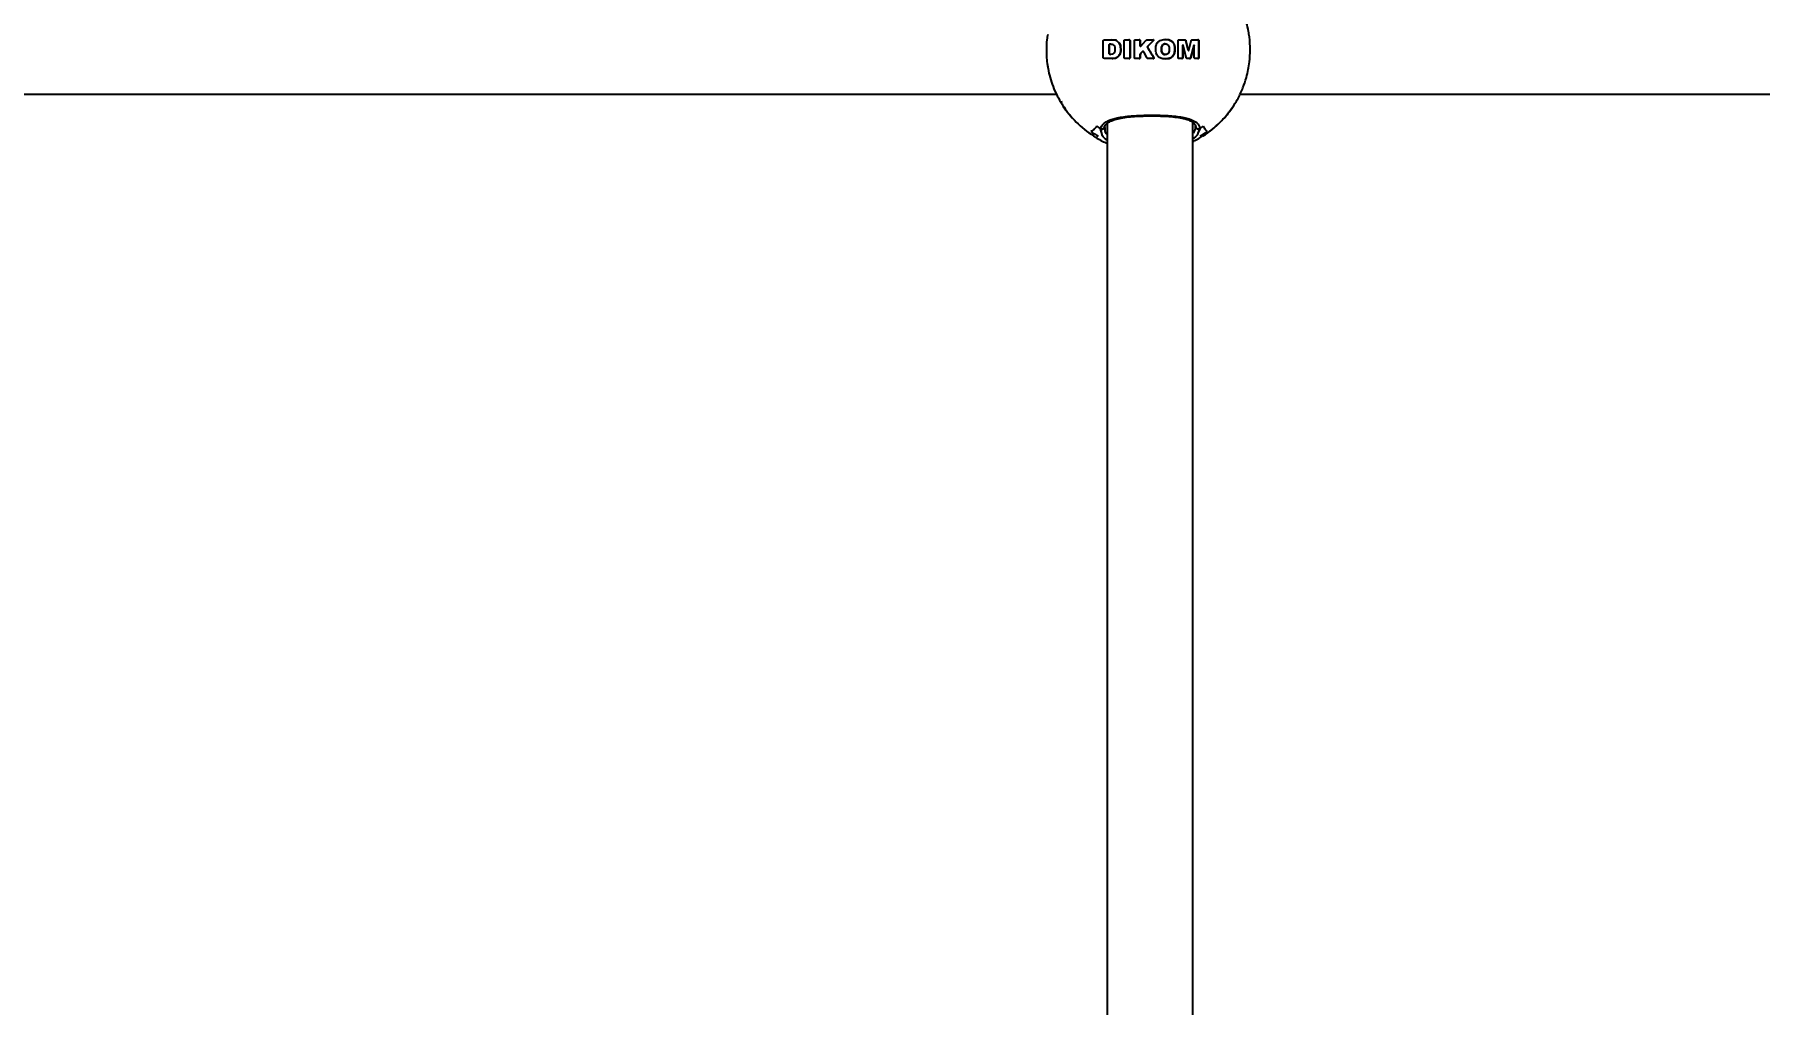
# Model space of a CAD drawing. Header units: millimetres. Extents: x -3650 to 2858, y -2899 to 2376.
# Drawn here: x -303.7 to 18, y 248.1 to 428.9 of the extents above; entities that cross this region are included whole.
import ezdxf

# ---------------------------------------------------------------- set-up
doc = ezdxf.new("R2010")
doc.units = ezdxf.units.MM
doc.layers.add('DIKOM_ОБЪЕКТ', color=7, linetype='Continuous')
doc.layers.add('DIKOM_РАЗМЕР_ЗОНА', color=7, linetype='Continuous')
doc.styles.add('style1', font='arial.ttf', dxfattribs={"width": 0.8})
doc.dimstyles.new('1-50', dxfattribs={"dimtxt": 300, "dimasz": 200, "dimexe": 100, "dimexo": 0, "dimgap": 100, "dimtad": 1, "dimdec": 0, "dimtxsty": 'style1', "dimcen": 0, "dimclrd": 7, "dimclre": 7, "dimadec": 1, "dimazin": 2, "dimtfac": 1, "dimtdec": 0, "dimtmove": 0, "dimatfit": 3, "dimfxl": 0, "dimlwd": 25, "dimlwe": 18, "dimarcsym": 0})

# ---------------------------------------------------------------- blocks, each defined once
blk = doc.blocks.new('*D1')
at = {"layer": 'Defpoints', "color": 0, "transparency": 16777216}
for p in [(-3199.48, 2375.76), (417.74, 2375.76), (57.96, -2124.24)]:
    blk.add_point(p, dxfattribs=at)
at = {"layer": 'DIKOM_РАЗМЕР_ЗОНА', "color": 7, "lineweight": 18, "transparency": 16777216}
for p, q in [((417.74, 2375.76), (-3299.48, 2375.76)), ((57.96, -2124.24), (-3299.48, -2124.24))]:
    blk.add_line(p, q, dxfattribs=at)
at = {"layer": 'DIKOM_РАЗМЕР_ЗОНА', "color": 7, "lineweight": 25, "transparency": 16777216}
blk.add_line((-3199.48, -1924.24), (-3199.48, 2175.76), dxfattribs=at)
at = {"layer": 'DIKOM_РАЗМЕР_ЗОНА', "color": 7, "transparency": 16777216}
for points in [[(-3232.81, 2175.76), (-3166.14, 2175.76), (-3199.48, 2375.76)], [(-3232.81, -1924.24), (-3166.14, -1924.24), (-3199.48, -2124.24)]]:
    blk.add_solid(points, dxfattribs=at)
at = {"layer": 'DIKOM_РАЗМЕР_ЗОНА', "color": 0, "transparency": 16777216, "insert": (-3452.65, 125.76), "char_height": 300, "attachment_point": 5, "rotation": 90, "style": 'style1'}
blk.add_mtext('4500', dxfattribs=at)

msp = doc.modelspace()

# ---------------------------------------------------------------- linework, layer by layer
at = {"layer": 'DIKOM_ОБЪЕКТ'}
for p, q in [((-104.41, 427.78), (-104.31, 427.89)), ((-104.31, 427.89), (-104.2, 427.93)), ((-104.2, 427.93), (-104.11, 427.93)), ((-104.11, 427.93), (-102.77, 427.93)), ((-102.77, 427.93), (-102.06, 427.83)), ((-102.06, 427.83), (-102.77, 427.93)), ((-102.06, 427.83), (-101.91, 427.77)), ((-101.91, 427.77), (-102.06, 427.83)), ((-102.06, 427.83), (-102.06, 427.83)), ((-101.91, 427.77), (-101.39, 427.31)), ((-101.4, 427.31), (-101.91, 427.77)), ((-101.91, 427.77), (-101.91, 427.77)), ((-100.29, 427.93), (-99.59, 427.93)), ((-98.39, 427.93), (-97.7, 427.93)), ((-97.36, 426.76), (-96.48, 427.78)), ((-96.15, 427.93), (-95.11, 427.93)), ((-96.06, 426.75), (-95.05, 427.79)), ((-95.05, 427.79), (-96.05, 426.75)), ((-95.05, 427.79), (-95.05, 427.79)), ((-92.14, 427.91), (-92.81, 427.95)), ((-92.14, 427.91), (-92.14, 427.91)), ((-90.24, 427.93), (-89.23, 427.93)), ((-88.54, 425.98), (-88.99, 427.74)), ((-88.98, 427.74), (-88.53, 425.98)), ((-88.44, 425.98), (-88, 427.74)), ((-87.75, 427.93), (-86.75, 427.93)), ((-104.41, 424.61), (-104.41, 427.73)), ((-104.4, 424.56), (-104.41, 424.61)), ((-103.3, 426.94), (-103.3, 425.41)), ((-103.3, 425.41), (-103.3, 426.94)), ((-103.3, 426.94), (-103.3, 426.94)), ((-103.3, 425.41), (-103.3, 425.41)), ((-103.07, 425.21), (-103.07, 425.21)), ((-103.06, 427.14), (-103.06, 427.14)), ((-103.05, 427.14), (-102.87, 427.13)), ((-102.67, 425.24), (-103.05, 425.21)), ((-103.04, 427.14), (-103.04, 427.14)), ((-103.04, 425.21), (-103.04, 425.21)), ((-102.46, 426.98), (-102.37, 426.87)), ((-101.2, 426.87), (-101.4, 427.31)), ((-101.4, 427.31), (-101.39, 427.31)), ((-101.39, 427.31), (-101.2, 426.87)), ((-101.25, 425.31), (-101.12, 425.89)), ((-101.25, 425.31), (-101.24, 425.31)), ((-101.12, 425.89), (-101.24, 425.31)), ((-101.2, 426.87), (-101.12, 425.89)), ((-101.12, 425.89), (-101.2, 426.87)), ((-101.2, 426.87), (-101.2, 426.87)), ((-101.12, 425.89), (-101.12, 425.89)), ((-100.49, 424.61), (-100.49, 427.73)), ((-99.39, 427.73), (-99.39, 424.61)), ((-99.39, 424.61), (-99.39, 427.73)), ((-99.39, 427.73), (-99.39, 427.73)), ((-99.39, 424.61), (-99.39, 424.61)), ((-98.59, 424.61), (-98.59, 427.74)), ((-97.5, 427.73), (-97.5, 426.8)), ((-97.5, 426.8), (-97.5, 427.73)), ((-97.5, 427.73), (-97.5, 427.73)), ((-97.5, 426.8), (-97.5, 426.8)), ((-97.5, 425.07), (-97.5, 424.61)), ((-97.5, 424.61), (-97.5, 425.07)), ((-97.5, 425.07), (-97.5, 425.07)), ((-97.5, 424.61), (-97.5, 424.61)), ((-97.43, 426.73), (-97.42, 426.73)), ((-97.07, 425.71), (-97.36, 425.41)), ((-97.36, 425.41), (-97.07, 425.71)), ((-97.36, 425.41), (-97.36, 425.41)), ((-97.07, 425.71), (-97.07, 425.71)), ((-96.97, 425.76), (-96.97, 425.76)), ((-96.28, 424.59), (-96.84, 425.68)), ((-96.09, 426.44), (-96.09, 426.44)), ((-96.06, 426.75), (-96.05, 426.75)), ((-94.96, 424.58), (-94.96, 424.58)), ((-93.52, 426.53), (-93.52, 425.81)), ((-93.52, 426.53), (-93.52, 426.53)), ((-93.52, 425.81), (-93.52, 426.53)), ((-93.52, 425.81), (-93.4, 425.46)), ((-93.52, 425.81), (-93.52, 425.81)), ((-93.39, 425.46), (-93.52, 425.81)), ((-93.4, 425.46), (-93.39, 425.46)), ((-93.35, 426.94), (-93.35, 426.94)), ((-93.08, 427.13), (-93.08, 427.13)), ((-92.84, 425.16), (-92.83, 425.16)), ((-92.82, 427.18), (-92.82, 427.18)), ((-92.11, 425.81), (-92.23, 425.45)), ((-92.1, 426.45), (-92.11, 425.81)), ((-91.13, 425.4), (-91.12, 425.4)), ((-91.1, 426.87), (-91.1, 426.87)), ((-90.44, 424.61), (-90.44, 427.73)), ((-89.57, 424.61), (-89.57, 426.9)), ((-89.57, 426.9), (-89.56, 426.9)), ((-89.57, 424.61), (-89.56, 424.61)), ((-89.56, 426.9), (-89.56, 424.61)), ((-89.54, 426.92), (-89.54, 426.92)), ((-88.94, 424.61), (-89.51, 426.9)), ((-88.54, 425.98), (-88.53, 425.98)), ((-88.49, 425.95), (-88.49, 425.95)), ((-87.47, 426.9), (-88.05, 424.61)), ((-88.05, 424.61), (-87.47, 426.9)), ((-88.05, 424.61), (-88.05, 424.61)), ((-87.47, 426.9), (-87.47, 426.9)), ((-87.44, 426.92), (-87.45, 426.92)), ((-87.42, 424.61), (-87.42, 426.9)), ((-86.56, 427.73), (-86.55, 424.61)), ((-86.56, 424.61), (-86.56, 427.73)), ((-86.56, 427.73), (-86.56, 427.73)), ((-86.56, 424.61), (-86.55, 424.61)), ((-104.19, 424.42), (-104.32, 424.47)), ((-104.11, 424.41), (-104.19, 424.42)), ((-102.76, 424.41), (-104.11, 424.41)), ((-102.63, 424.42), (-102.76, 424.41)), ((-102.75, 424.41), (-102.63, 424.42)), ((-102.1, 424.51), (-102.63, 424.42)), ((-102.63, 424.42), (-102.11, 424.51)), ((-102.63, 424.42), (-102.63, 424.42)), ((-102.11, 424.51), (-102.1, 424.51)), ((-99.59, 424.41), (-100.29, 424.41)), ((-97.7, 424.41), (-98.39, 424.41)), ((-95.05, 424.41), (-95.99, 424.41)), ((-92.8, 424.35), (-92.13, 424.44)), ((-92.13, 424.44), (-92.13, 424.44)), ((-89.76, 424.41), (-90.24, 424.41)), ((-88.29, 424.41), (-88.69, 424.41)), ((-86.75, 424.41), (-87.23, 424.41)), ((-378.92, 417.76), (-113.11, 417.76)), ((-112.23, 416.52), (-112.15, 416.26)), ((-112.04, 415.93), (-111.99, 415.77)), ((-78.92, 417.76), (186.89, 417.76)), ((-103.67, 412.34), (-103.67, 139.7)), ((-87.67, 139.51), (-87.67, 412.53)), ((-87.2, 411.73), (-87.17, 411.82)), ((-104.61, 410.25), (-104.89, 411.34)), ((-104.09, 411.56), (-104.07, 411.48)), ((-86.41, 411.34), (-86.73, 410.53)), ((-85.84, 410.01), (-86.35, 409.94)), ((-85.76, 410.3), (-85.76, 410.02))]:
    msp.add_line(p, q, dxfattribs=at)
for centre, radius, start, end in [((-95.99, 426.01), 18.99, 212.6297, 237.3346), ((-96.01, 426.01), 19, 302.6665, 327.3691), ((-95.72, 425.9), 17.2, 234.9338, 237.7835), ((-95.62, 425.95), 17.27, 302.2172, 305.0567), ((-95.83, 426.02), 18.67, 234.3734, 239.4081), ((-95.85, 426.02), 18.67, 300.5919, 305.6266)]:
    msp.add_arc(centre, radius, start, end, dxfattribs=at)
for points, knots in [([(-76.99, 426.02), (-77.02, 426.85), (-77.07, 428.01), (-77.34, 429.72), (-77.68, 431.18), (-78.24, 432.88), (-79.01, 434.61), (-80, 436.34), (-81.21, 438.02), (-82.65, 439.6), (-84.19, 440.97), (-85.31, 441.71), (-85.83, 442.04)], [0, 0, 0, 0, 0.129772, 0.183155, 0.271804, 0.364324, 0.464037, 0.568646, 0.677257, 0.789171, 0.9039, 1, 1, 1, 1]), ([(-114.73, 428.9), (-114.8, 428.58), (-114.99, 427.69), (-115.02, 425.7), (-114.97, 423.92), (-114.75, 422.99), (-114.73, 422.89)], [0, 0, 0, 0, 0.172979, 0.481715, 0.944279, 1, 1, 1, 1]), ([(-104.41, 427.73), (-104.41, 427.74), (-104.41, 427.76), (-104.41, 427.78), (-104.41, 427.78)], [0, 0, 0, 0, 0.53906, 1, 1, 1, 1]), ([(-100.49, 427.73), (-100.49, 427.76), (-100.48, 427.8), (-100.45, 427.86), (-100.4, 427.9), (-100.34, 427.93), (-100.3, 427.93), (-100.29, 427.93)], [0, 0, 0, 0, 0.210776, 0.421561, 0.633126, 0.85426, 1, 1, 1, 1]), ([(-99.39, 427.73), (-99.4, 427.76), (-99.4, 427.8), (-99.44, 427.86), (-99.5, 427.91), (-99.55, 427.93), (-99.59, 427.93), (-99.6, 427.93)], [0, 0, 0, 0, 0.219705, 0.438921, 0.666664, 0.903883, 1, 1, 1, 1]), ([(-99.59, 427.93), (-99.57, 427.93), (-99.52, 427.92), (-99.45, 427.88), (-99.41, 427.82), (-99.39, 427.77), (-99.39, 427.74), (-99.39, 427.73)], [0, 0, 0, 0, 0.241044, 0.482001, 0.721992, 0.953804, 1, 1, 1, 1]), ([(-98.59, 427.74), (-98.59, 427.76), (-98.59, 427.8), (-98.55, 427.86), (-98.51, 427.9), (-98.45, 427.93), (-98.41, 427.93), (-98.39, 427.93)], [0, 0, 0, 0, 0.207845, 0.416015, 0.622503, 0.831097, 1, 1, 1, 1]), ([(-97.7, 427.93), (-97.68, 427.93), (-97.63, 427.92), (-97.57, 427.89), (-97.52, 427.83), (-97.5, 427.78), (-97.5, 427.74), (-97.5, 427.73)], [0, 0, 0, 0, 0.229005, 0.457636, 0.687911, 0.916889, 1, 1, 1, 1]), ([(-97.5, 427.73), (-97.51, 427.76), (-97.51, 427.8), (-97.55, 427.87), (-97.61, 427.91), (-97.66, 427.93), (-97.69, 427.93), (-97.7, 427.93)], [0, 0, 0, 0, 0.224388, 0.448663, 0.676062, 0.906253, 1, 1, 1, 1]), ([(-96.48, 427.78), (-96.44, 427.82), (-96.36, 427.89), (-96.24, 427.93), (-96.17, 427.93), (-96.15, 427.93)], [0, 0, 0, 0, 0.427552, 0.855209, 1, 1, 1, 1]), ([(-95.11, 427.93), (-95.1, 427.93), (-95.08, 427.93), (-95.06, 427.91), (-95.04, 427.89), (-95.03, 427.86), (-95.02, 427.84), (-95.03, 427.81), (-95.04, 427.8), (-95.05, 427.79)], [0, 0, 0, 0, 0.146997, 0.294031, 0.441242, 0.590395, 0.739898, 0.889964, 1, 1, 1, 1]), ([(-95.05, 427.79), (-95.05, 427.8), (-95.03, 427.81), (-95.03, 427.84), (-95.03, 427.87), (-95.04, 427.9), (-95.07, 427.92), (-95.09, 427.93), (-95.11, 427.93), (-95.11, 427.93)], [0, 0, 0, 0, 0.149515, 0.298533, 0.448889, 0.598608, 0.74778, 0.896323, 1, 1, 1, 1]), ([(-94.54, 426.85), (-94.48, 427.02), (-94.35, 427.34), (-94, 427.69), (-93.72, 427.82), (-93.58, 427.88)], [0, 0, 0, 0, 0.356973, 0.695153, 1, 1, 1, 1]), ([(-93.58, 427.88), (-93.27, 427.94), (-92.78, 428.03), (-92.31, 427.94), (-92.14, 427.91)], [0, 0, 0, 0, 0.646386, 1, 1, 1, 1]), ([(-92.14, 427.91), (-91.98, 427.84), (-91.66, 427.72), (-91.29, 427.34), (-91.16, 427.03), (-91.1, 426.87)], [0, 0, 0, 0, 0.338161, 0.676383, 1, 1, 1, 1]), ([(-91.1, 426.87), (-91.16, 427.03), (-91.29, 427.35), (-91.67, 427.72), (-91.98, 427.84), (-92.14, 427.91)], [0, 0, 0, 0, 0.330527, 0.660922, 1, 1, 1, 1]), ([(-90.44, 427.73), (-90.44, 427.76), (-90.44, 427.8), (-90.41, 427.85), (-90.37, 427.9), (-90.31, 427.93), (-90.27, 427.93), (-90.24, 427.93)], [0, 0, 0, 0, 0.191176, 0.38157, 0.580641, 0.791035, 1, 1, 1, 1]), ([(-89.23, 427.93), (-89.2, 427.93), (-89.14, 427.92), (-89.06, 427.87), (-89, 427.81), (-88.99, 427.76), (-88.98, 427.74)], [0, 0, 0, 0, 0.285038, 0.570439, 0.836465, 1, 1, 1, 1]), ([(-88, 427.74), (-87.98, 427.77), (-87.96, 427.83), (-87.88, 427.9), (-87.81, 427.93), (-87.76, 427.93), (-87.75, 427.93)], [0, 0, 0, 0, 0.289859, 0.578577, 0.898361, 1, 1, 1, 1]), ([(-86.56, 427.73), (-86.56, 427.75), (-86.57, 427.79), (-86.6, 427.85), (-86.64, 427.89), (-86.69, 427.92), (-86.73, 427.93), (-86.76, 427.93)], [0, 0, 0, 0, 0.180151, 0.36025, 0.545131, 0.754411, 1, 1, 1, 1]), ([(-86.75, 427.93), (-86.72, 427.93), (-86.67, 427.92), (-86.61, 427.87), (-86.57, 427.81), (-86.56, 427.76), (-86.56, 427.74), (-86.56, 427.73)], [0, 0, 0, 0, 0.322334, 0.547404, 0.773833, 0.968939, 1, 1, 1, 1]), ([(-104.32, 424.47), (-104.34, 424.48), (-104.37, 424.51), (-104.39, 424.55), (-104.4, 424.56)], [0, 0, 0, 0, 0.555744, 1, 1, 1, 1]), ([(-103.05, 427.14), (-103.09, 427.13), (-103.16, 427.13), (-103.23, 427.08), (-103.28, 427.01), (-103.3, 426.96), (-103.3, 426.94)], [0, 0, 0, 0, 0.323726, 0.603365, 0.807276, 1, 1, 1, 1]), ([(-103.3, 426.94), (-103.29, 426.96), (-103.28, 427.01), (-103.24, 427.07), (-103.18, 427.11), (-103.11, 427.14), (-103.07, 427.14), (-103.05, 427.14)], [0, 0, 0, 0, 0.193594, 0.386613, 0.591789, 0.825359, 1, 1, 1, 1]), ([(-103.3, 425.41), (-103.3, 425.39), (-103.29, 425.34), (-103.25, 425.28), (-103.19, 425.24), (-103.13, 425.21), (-103.09, 425.21), (-103.07, 425.21)], [0, 0, 0, 0, 0.194862, 0.389581, 0.596342, 0.83217, 1, 1, 1, 1]), ([(-103.05, 425.21), (-103.08, 425.21), (-103.15, 425.22), (-103.23, 425.27), (-103.28, 425.33), (-103.29, 425.38), (-103.3, 425.41), (-103.3, 425.41)], [0, 0, 0, 0, 0.309834, 0.579089, 0.779573, 0.961002, 1, 1, 1, 1]), ([(-102.87, 427.13), (-102.77, 427.11), (-102.62, 427.08), (-102.5, 427), (-102.46, 426.98)], [0, 0, 0, 0, 0.70916, 1, 1, 1, 1]), ([(-102.38, 425.43), (-102.43, 425.37), (-102.52, 425.29), (-102.63, 425.25), (-102.67, 425.24)], [0, 0, 0, 0, 0.61745, 1, 1, 1, 1]), ([(-102.27, 425.66), (-102.29, 425.6), (-102.31, 425.52), (-102.36, 425.45), (-102.38, 425.43)], [0, 0, 0, 0, 0.688519, 1, 1, 1, 1]), ([(-102.37, 426.87), (-102.33, 426.8), (-102.28, 426.71), (-102.26, 426.61), (-102.26, 426.59)], [0, 0, 0, 0, 0.786376, 1, 1, 1, 1]), ([(-102.26, 426.59), (-102.24, 426.33), (-102.21, 426.02), (-102.26, 425.71), (-102.27, 425.66)], [0, 0, 0, 0, 0.827846, 1, 1, 1, 1]), ([(-102.11, 424.51), (-101.93, 424.6), (-101.58, 424.78), (-101.36, 425.13), (-101.25, 425.31)], [0, 0, 0, 0, 0.489719, 1, 1, 1, 1]), ([(-101.24, 425.31), (-101.34, 425.15), (-101.53, 424.84), (-101.87, 424.61), (-102.06, 424.53), (-102.1, 424.51)], [0, 0, 0, 0, 0.445477, 0.889244, 1, 1, 1, 1]), ([(-100.29, 424.41), (-100.31, 424.42), (-100.36, 424.42), (-100.42, 424.45), (-100.46, 424.5), (-100.49, 424.56), (-100.49, 424.6), (-100.49, 424.61)], [0, 0, 0, 0, 0.220265, 0.440952, 0.65111, 0.848039, 1, 1, 1, 1]), ([(-99.39, 424.61), (-99.39, 424.59), (-99.4, 424.55), (-99.43, 424.49), (-99.48, 424.44), (-99.54, 424.42), (-99.57, 424.41), (-99.59, 424.41)], [0, 0, 0, 0, 0.206724, 0.412669, 0.625956, 0.848856, 1, 1, 1, 1]), ([(-99.59, 424.41), (-99.57, 424.42), (-99.52, 424.42), (-99.46, 424.46), (-99.42, 424.51), (-99.39, 424.57), (-99.39, 424.6), (-99.39, 424.61)], [0, 0, 0, 0, 0.228826, 0.457491, 0.68513, 0.905064, 1, 1, 1, 1]), ([(-98.39, 424.41), (-98.41, 424.41), (-98.46, 424.42), (-98.52, 424.45), (-98.56, 424.5), (-98.59, 424.55), (-98.59, 424.59), (-98.59, 424.61)], [0, 0, 0, 0, 0.20853, 0.417079, 0.62157, 0.820516, 1, 1, 1, 1]), ([(-97.5, 424.61), (-97.5, 424.59), (-97.5, 424.55), (-97.54, 424.49), (-97.59, 424.44), (-97.64, 424.42), (-97.68, 424.41), (-97.7, 424.41)], [0, 0, 0, 0, 0.209281, 0.418532, 0.630503, 0.84565, 1, 1, 1, 1]), ([(-97.7, 424.41), (-97.68, 424.42), (-97.63, 424.42), (-97.57, 424.45), (-97.53, 424.5), (-97.5, 424.56), (-97.5, 424.6), (-97.5, 424.61)], [0, 0, 0, 0, 0.214874, 0.429702, 0.645466, 0.860083, 1, 1, 1, 1]), ([(-97.5, 426.8), (-97.49, 426.8), (-97.49, 426.78), (-97.48, 426.76), (-97.47, 426.74), (-97.44, 426.73), (-97.42, 426.73), (-97.39, 426.73), (-97.38, 426.74), (-97.37, 426.75), (-97.36, 426.76)], [0, 0, 0, 0, 0.130945, 0.261816, 0.394126, 0.52748, 0.662447, 0.797238, 0.93077, 1, 1, 1, 1]), ([(-97.43, 426.73), (-97.43, 426.73), (-97.44, 426.73), (-97.46, 426.73), (-97.48, 426.75), (-97.49, 426.77), (-97.5, 426.79), (-97.5, 426.8), (-97.5, 426.8)], [0, 0, 0, 0, 0.053758, 0.263117, 0.473855, 0.684982, 0.893295, 1, 1, 1, 1]), ([(-97.36, 425.41), (-97.39, 425.37), (-97.46, 425.3), (-97.49, 425.17), (-97.5, 425.09), (-97.5, 425.07)], [0, 0, 0, 0, 0.404755, 0.809857, 1, 1, 1, 1]), ([(-97.5, 425.07), (-97.5, 425.12), (-97.49, 425.22), (-97.43, 425.34), (-97.38, 425.4), (-97.36, 425.41)], [0, 0, 0, 0, 0.401118, 0.801925, 1, 1, 1, 1]), ([(-96.84, 425.68), (-96.85, 425.69), (-96.87, 425.72), (-96.91, 425.75), (-96.96, 425.76), (-97.01, 425.75), (-97.04, 425.74), (-97.06, 425.72), (-97.07, 425.71)], [0, 0, 0, 0, 0.180031, 0.359761, 0.540754, 0.72332, 0.906517, 1, 1, 1, 1]), ([(-97.07, 425.71), (-97.06, 425.72), (-97.03, 425.75), (-97, 425.76), (-96.97, 425.76), (-96.97, 425.76)], [0, 0, 0, 0, 0.43136, 0.863113, 1, 1, 1, 1]), ([(-95.99, 424.41), (-96.03, 424.42), (-96.11, 424.43), (-96.21, 424.49), (-96.26, 424.56), (-96.28, 424.59)], [0, 0, 0, 0, 0.330778, 0.661392, 1, 1, 1, 1]), ([(-96.09, 426.44), (-96.1, 426.47), (-96.13, 426.52), (-96.13, 426.62), (-96.1, 426.7), (-96.07, 426.74), (-96.06, 426.75)], [0, 0, 0, 0, 0.274491, 0.54873, 0.822467, 1, 1, 1, 1]), ([(-96.05, 426.75), (-96.07, 426.73), (-96.11, 426.68), (-96.13, 426.58), (-96.12, 426.5), (-96.1, 426.46), (-96.09, 426.44)], [0, 0, 0, 0, 0.273565, 0.546937, 0.820653, 1, 1, 1, 1]), ([(-96.09, 426.44), (-95.9, 426.13), (-95.52, 425.51), (-95.14, 424.89), (-94.96, 424.58)], [0, 0, 0, 0, 0.498636, 1, 1, 1, 1]), ([(-94.96, 424.58), (-95.15, 424.89), (-95.52, 425.51), (-95.9, 426.13), (-96.09, 426.44)], [0, 0, 0, 0, 0.4986, 1, 1, 1, 1]), ([(-95.06, 424.41), (-95.04, 424.42), (-95.02, 424.42), (-94.98, 424.44), (-94.96, 424.48), (-94.95, 424.51), (-94.95, 424.55), (-94.96, 424.57), (-94.96, 424.58)], [0, 0, 0, 0, 0.171646, 0.343111, 0.514833, 0.687493, 0.861337, 1, 1, 1, 1]), ([(-94.96, 424.58), (-94.95, 424.57), (-94.94, 424.55), (-94.94, 424.51), (-94.96, 424.47), (-94.99, 424.44), (-95.02, 424.42), (-95.04, 424.42), (-95.05, 424.41)], [0, 0, 0, 0, 0.173957, 0.34736, 0.521591, 0.694913, 0.867584, 1, 1, 1, 1]), ([(-94.54, 425.5), (-94.58, 425.85), (-94.64, 426.31), (-94.56, 426.75), (-94.54, 426.85)], [0, 0, 0, 0, 0.776361, 1, 1, 1, 1]), ([(-93.68, 424.51), (-93.82, 424.57), (-94.1, 424.71), (-94.4, 425.07), (-94.49, 425.36), (-94.54, 425.5)], [0, 0, 0, 0, 0.337043, 0.674113, 1, 1, 1, 1]), ([(-93.35, 426.94), (-93.4, 426.85), (-93.48, 426.72), (-93.51, 426.58), (-93.52, 426.53)], [0, 0, 0, 0, 0.666923, 1, 1, 1, 1]), ([(-93.52, 426.53), (-93.49, 426.62), (-93.46, 426.77), (-93.37, 426.9), (-93.35, 426.94)], [0, 0, 0, 0, 0.66713, 1, 1, 1, 1]), ([(-93.4, 425.46), (-93.35, 425.4), (-93.25, 425.28), (-93.05, 425.18), (-92.9, 425.17), (-92.84, 425.16)], [0, 0, 0, 0, 0.346861, 0.693732, 1, 1, 1, 1]), ([(-92.77, 425.16), (-92.85, 425.16), (-93, 425.16), (-93.22, 425.27), (-93.34, 425.38), (-93.39, 425.45), (-93.39, 425.46)], [0, 0, 0, 0, 0.320662, 0.64139, 0.961024, 1, 1, 1, 1]), ([(-93.08, 427.13), (-93.15, 427.09), (-93.25, 427.04), (-93.33, 426.96), (-93.35, 426.94)], [0, 0, 0, 0, 0.69885, 1, 1, 1, 1]), ([(-93.35, 426.94), (-93.29, 426.99), (-93.21, 427.07), (-93.11, 427.11), (-93.08, 427.13)], [0, 0, 0, 0, 0.698839, 1, 1, 1, 1]), ([(-93.08, 427.13), (-93, 427.15), (-92.86, 427.19), (-92.72, 427.17), (-92.66, 427.16)], [0, 0, 0, 0, 0.581675, 1, 1, 1, 1]), ([(-92.82, 427.17), (-92.85, 427.17), (-92.94, 427.18), (-93.02, 427.15), (-93.08, 427.13)], [0, 0, 0, 0, 0.328792, 1, 1, 1, 1]), ([(-92.23, 425.45), (-92.28, 425.4), (-92.37, 425.28), (-92.57, 425.18), (-92.71, 425.17), (-92.77, 425.16)], [0, 0, 0, 0, 0.348194, 0.69633, 1, 1, 1, 1]), ([(-92.66, 427.16), (-92.57, 427.12), (-92.43, 427.07), (-92.32, 426.97), (-92.28, 426.94)], [0, 0, 0, 0, 0.662514, 1, 1, 1, 1]), ([(-92.28, 426.94), (-92.23, 426.86), (-92.13, 426.71), (-92.11, 426.53), (-92.1, 426.45)], [0, 0, 0, 0, 0.549041, 1, 1, 1, 1]), ([(-91.12, 425.4), (-91.2, 425.23), (-91.37, 424.91), (-91.75, 424.59), (-92.02, 424.48), (-92.13, 424.44)], [0, 0, 0, 0, 0.378558, 0.757025, 1, 1, 1, 1]), ([(-92.13, 424.44), (-91.96, 424.51), (-91.63, 424.66), (-91.29, 425.03), (-91.17, 425.3), (-91.13, 425.4)], [0, 0, 0, 0, 0.385601, 0.771372, 1, 1, 1, 1]), ([(-91.13, 425.4), (-91.07, 425.76), (-90.99, 426.25), (-91.08, 426.74), (-91.1, 426.87)], [0, 0, 0, 0, 0.724681, 1, 1, 1, 1]), ([(-91.1, 426.87), (-91.05, 426.51), (-90.99, 426.02), (-91.09, 425.53), (-91.12, 425.4)], [0, 0, 0, 0, 0.724271, 1, 1, 1, 1]), ([(-90.24, 424.41), (-90.27, 424.42), (-90.31, 424.42), (-90.37, 424.46), (-90.42, 424.51), (-90.44, 424.57), (-90.44, 424.6), (-90.44, 424.61)], [0, 0, 0, 0, 0.228479, 0.45675, 0.683265, 0.900262, 1, 1, 1, 1]), ([(-89.77, 424.41), (-89.74, 424.41), (-89.7, 424.42), (-89.64, 424.45), (-89.6, 424.5), (-89.57, 424.56), (-89.57, 424.6), (-89.57, 424.61)], [0, 0, 0, 0, 0.217211, 0.434704, 0.640423, 0.831118, 1, 1, 1, 1]), ([(-89.56, 424.61), (-89.57, 424.59), (-89.57, 424.55), (-89.59, 424.5), (-89.63, 424.45), (-89.68, 424.42), (-89.73, 424.41), (-89.76, 424.41), (-89.76, 424.41)], [0, 0, 0, 0, 0.181809, 0.363821, 0.545631, 0.735119, 0.937703, 1, 1, 1, 1]), ([(-89.57, 426.9), (-89.57, 426.9), (-89.56, 426.9), (-89.56, 426.91), (-89.55, 426.92), (-89.55, 426.92), (-89.54, 426.92), (-89.54, 426.92)], [0, 0, 0, 0, 0.229159, 0.453805, 0.693953, 0.949249, 1, 1, 1, 1]), ([(-89.51, 426.9), (-89.52, 426.9), (-89.52, 426.91), (-89.53, 426.91), (-89.53, 426.92), (-89.54, 426.92), (-89.55, 426.91), (-89.56, 426.91), (-89.56, 426.9), (-89.56, 426.9), (-89.56, 426.9)], [0, 0, 0, 0, 0.124023, 0.247556, 0.378363, 0.51847, 0.664291, 0.810197, 0.948353, 1, 1, 1, 1]), ([(-88.69, 424.41), (-88.72, 424.42), (-88.78, 424.42), (-88.86, 424.47), (-88.92, 424.54), (-88.93, 424.59), (-88.94, 424.61)], [0, 0, 0, 0, 0.284025, 0.568265, 0.844247, 1, 1, 1, 1]), ([(-88.49, 425.95), (-88.49, 425.95), (-88.5, 425.95), (-88.51, 425.95), (-88.53, 425.96), (-88.54, 425.97), (-88.54, 425.98), (-88.54, 425.98)], [0, 0, 0, 0, 0.019186, 0.319505, 0.619066, 0.896444, 1, 1, 1, 1]), ([(-88.53, 425.98), (-88.53, 425.98), (-88.53, 425.97), (-88.52, 425.96), (-88.5, 425.95), (-88.48, 425.95), (-88.47, 425.95), (-88.45, 425.96), (-88.44, 425.97), (-88.44, 425.98), (-88.44, 425.98)], [0, 0, 0, 0, 0.120374, 0.240903, 0.369752, 0.510671, 0.66056, 0.810034, 0.948536, 1, 1, 1, 1]), ([(-88.3, 424.41), (-88.27, 424.42), (-88.21, 424.42), (-88.13, 424.47), (-88.07, 424.54), (-88.06, 424.59), (-88.05, 424.61)], [0, 0, 0, 0, 0.282113, 0.564881, 0.822913, 1, 1, 1, 1]), ([(-88.05, 424.61), (-88.06, 424.58), (-88.07, 424.53), (-88.12, 424.47), (-88.19, 424.43), (-88.25, 424.41), (-88.28, 424.41), (-88.29, 424.41)], [0, 0, 0, 0, 0.216668, 0.432874, 0.66008, 0.912368, 1, 1, 1, 1]), ([(-87.42, 426.9), (-87.42, 426.9), (-87.42, 426.9), (-87.43, 426.91), (-87.43, 426.91), (-87.44, 426.92), (-87.45, 426.92), (-87.46, 426.91), (-87.47, 426.91), (-87.47, 426.9), (-87.47, 426.9)], [0, 0, 0, 0, 0.113739, 0.227721, 0.348131, 0.486333, 0.64096, 0.806682, 0.964664, 1, 1, 1, 1]), ([(-87.47, 426.9), (-87.47, 426.9), (-87.47, 426.91), (-87.46, 426.91), (-87.45, 426.92), (-87.45, 426.92), (-87.45, 426.92)], [0, 0, 0, 0, 0.296477, 0.589184, 0.919384, 1, 1, 1, 1]), ([(-87.23, 424.41), (-87.26, 424.42), (-87.31, 424.43), (-87.38, 424.49), (-87.41, 424.55), (-87.42, 424.59), (-87.42, 424.61)], [0, 0, 0, 0, 0.32092, 0.609037, 0.826711, 1, 1, 1, 1]), ([(-86.55, 424.61), (-86.56, 424.6), (-86.56, 424.56), (-86.58, 424.5), (-86.62, 424.46), (-86.67, 424.43), (-86.72, 424.41), (-86.74, 424.41), (-86.75, 424.41)], [0, 0, 0, 0, 0.169234, 0.338394, 0.511739, 0.706855, 0.934128, 1, 1, 1, 1]), ([(-86.75, 424.41), (-86.73, 424.42), (-86.68, 424.42), (-86.62, 424.47), (-86.57, 424.52), (-86.56, 424.58), (-86.56, 424.61), (-86.56, 424.61)], [0, 0, 0, 0, 0.300964, 0.521273, 0.742628, 0.930842, 1, 1, 1, 1]), ([(-85.83, 410), (-85.66, 410.1), (-84.83, 410.58), (-83.49, 411.68), (-81.84, 413.27), (-80.42, 415.06), (-79.24, 416.96), (-78.34, 418.91), (-77.72, 420.72), (-77.34, 422.34), (-77.06, 424.05), (-77.02, 425.28), (-76.99, 426.02)], [0, 0, 0, 0, 0.030462, 0.151112, 0.271212, 0.390418, 0.508026, 0.622279, 0.727324, 0.807507, 0.883349, 1, 1, 1, 1]), ([(-114.74, 422.89), (-114.73, 422.77), (-114.62, 422.1), (-114.32, 420.86), (-113.76, 419.16), (-113.03, 417.48), (-112.39, 416.42), (-112.08, 415.9)], [0, 0, 0, 0, 0.046682, 0.271628, 0.506413, 0.759433, 1, 1, 1, 1]), ([(-92.13, 424.44), (-92.37, 424.39), (-92.89, 424.29), (-93.41, 424.43), (-93.68, 424.51)], [0, 0, 0, 0, 0.468633, 1, 1, 1, 1]), ([(-112.08, 415.9), (-112.05, 415.85), (-111.68, 415.19), (-111.08, 414.39), (-110.45, 413.7), (-110.29, 413.53)], [0, 0, 0, 0, 0.062782, 0.758357, 1, 1, 1, 1]), ([(-105.6, 411.82), (-105.78, 411.57), (-106.15, 411.08), (-106.52, 410.92), (-106.71, 410.84)], [0, 0, 0, 0, 0.496486, 1, 1, 1, 1]), ([(-105.6, 411.82), (-105.78, 411.57), (-106.15, 411.08), (-106.52, 410.92), (-106.71, 410.84)], [0, 0, 0, 0, 0.496486, 1, 1, 1, 1]), ([(-104.89, 411.34), (-104.88, 411.4), (-104.77, 411.88), (-104.05, 412.68), (-101.99, 413.4), (-99.55, 413.73), (-96.89, 413.87), (-94.11, 413.89), (-91.16, 413.74), (-88.72, 413.36), (-87.06, 412.68), (-86.46, 411.94), (-86.42, 411.46), (-86.41, 411.34)], [0, 0, 0, 0, 0.01618, 0.139893, 0.255656, 0.364059, 0.435114, 0.541735, 0.648232, 0.754187, 0.859595, 0.967106, 1, 1, 1, 1]), ([(-104.89, 411.34), (-104.84, 411.32), (-104.75, 411.27), (-104.58, 411.27), (-104.43, 411.31), (-104.29, 411.4), (-104.19, 411.54), (-104.14, 411.69), (-104.13, 411.78), (-104.13, 411.82)], [0, 0, 0, 0, 0.145424, 0.290806, 0.434621, 0.582097, 0.738533, 0.906205, 1, 1, 1, 1]), ([(-104.13, 411.82), (-104.14, 411.75), (-104.15, 411.62), (-104.25, 411.45), (-104.39, 411.33), (-104.56, 411.27), (-104.73, 411.27), (-104.83, 411.31), (-104.88, 411.34), (-104.89, 411.34)], [0, 0, 0, 0, 0.177678, 0.355425, 0.528419, 0.689299, 0.83886, 0.982999, 1, 1, 1, 1]), ([(-104.15, 411.53), (-104.16, 411.56), (-104.17, 411.61), (-104.14, 411.66), (-104.12, 411.69)], [0, 0, 0, 0, 0.451596, 1, 1, 1, 1]), ([(-104.06, 411.84), (-104.03, 411.92), (-103.97, 412.11), (-103.58, 412.46), (-102.91, 412.83), (-101.95, 413.16), (-100.75, 413.41), (-99.34, 413.58), (-97.79, 413.69), (-96.69, 413.73), (-96.12, 413.73), (-96.1, 413.73)], [0, 0, 0, 0, 0.077585, 0.206864, 0.330327, 0.461858, 0.594337, 0.726336, 0.861281, 0.995181, 1, 1, 1, 1]), ([(-96.1, 413.73), (-95.57, 413.74), (-94.48, 413.74), (-92.89, 413.69), (-91.38, 413.58), (-90.04, 413.4), (-88.92, 413.15), (-88.07, 412.83), (-87.5, 412.46), (-87.23, 412.07), (-87.13, 411.87), (-87.17, 411.71), (-87.17, 411.71)], [0, 0, 0, 0, 0.108838, 0.222122, 0.334392, 0.445412, 0.555648, 0.663691, 0.771981, 0.880323, 0.998514, 1, 1, 1, 1]), ([(-87.67, 410.52), (-87.64, 410.54), (-87.18, 410.95), (-87.19, 411.35), (-87.2, 411.73)], [0, 0, 0, 0, 0.065531, 1, 1, 1, 1]), ([(-87.17, 411.82), (-87.16, 411.75), (-87.15, 411.62), (-87.05, 411.45), (-86.91, 411.33), (-86.74, 411.27), (-86.57, 411.27), (-86.47, 411.31), (-86.42, 411.34), (-86.41, 411.34)], [0, 0, 0, 0, 0.177696, 0.355461, 0.528473, 0.689368, 0.838835, 0.983091, 1, 1, 1, 1]), ([(-86.41, 411.34), (-86.46, 411.32), (-86.55, 411.27), (-86.72, 411.27), (-86.87, 411.31), (-87.01, 411.4), (-87.11, 411.54), (-87.16, 411.69), (-87.17, 411.78), (-87.17, 411.82)], [0, 0, 0, 0, 0.145332, 0.290723, 0.434652, 0.582137, 0.738517, 0.906199, 1, 1, 1, 1]), ([(-84.98, 410.84), (-85.1, 410.92), (-85.34, 411.08), (-85.58, 411.57), (-85.7, 411.82)], [0, 0, 0, 0, 0.49657, 1, 1, 1, 1]), ([(-84.98, 410.84), (-85.1, 410.92), (-85.34, 411.08), (-85.58, 411.57), (-85.7, 411.82)], [0, 0, 0, 0, 0.49657, 1, 1, 1, 1]), ([(-106.37, 410.13), (-106.19, 410), (-105.4, 409.45), (-104.49, 408.95), (-103.72, 408.66), (-103.67, 408.64)], [0, 0, 0, 0, 0.204623, 0.94397, 1, 1, 1, 1]), ([(-103.67, 409.21), (-104.05, 409.49), (-104.53, 409.83), (-104.6, 410.18), (-104.61, 410.25)], [0, 0, 0, 0, 0.795844, 1, 1, 1, 1]), ([(-104.07, 411.48), (-104.11, 411.14), (-104.15, 410.74), (-103.73, 410.35), (-103.67, 410.29)], [0, 0, 0, 0, 0.854474, 1, 1, 1, 1]), ([(-86.73, 410.53), (-86.75, 410.41), (-86.84, 410.06), (-87.34, 409.72), (-87.67, 409.49)], [0, 0, 0, 0, 0.340183, 1, 1, 1, 1]), ([(-87.67, 408.97), (-87.55, 409.02), (-86.9, 409.29), (-86.31, 409.68), (-85.83, 410)], [0, 0, 0, 0, 0.180733, 1, 1, 1, 1])]:
    msp.add_open_spline(points, degree=3, knots=knots, dxfattribs=at)

# ---------------------------------------------------------------- dimensions: what is measured, and where the dimension line sits
at = {"layer": 'DIKOM_РАЗМЕР_ЗОНА'}
dim = msp.add_linear_dim(base=(-3199.48, 2375.76), p1=(57.96, -2124.24), p2=(417.74, 2375.76), angle=90, dimstyle='1-50', dxfattribs=at)
dim.commit()
dim.dimension.update_dxf_attribs({"geometry": '*D1', "text_midpoint": (-3199.48, 125.76), "dimtype": 160})

doc.saveas('drawing.dxf')
